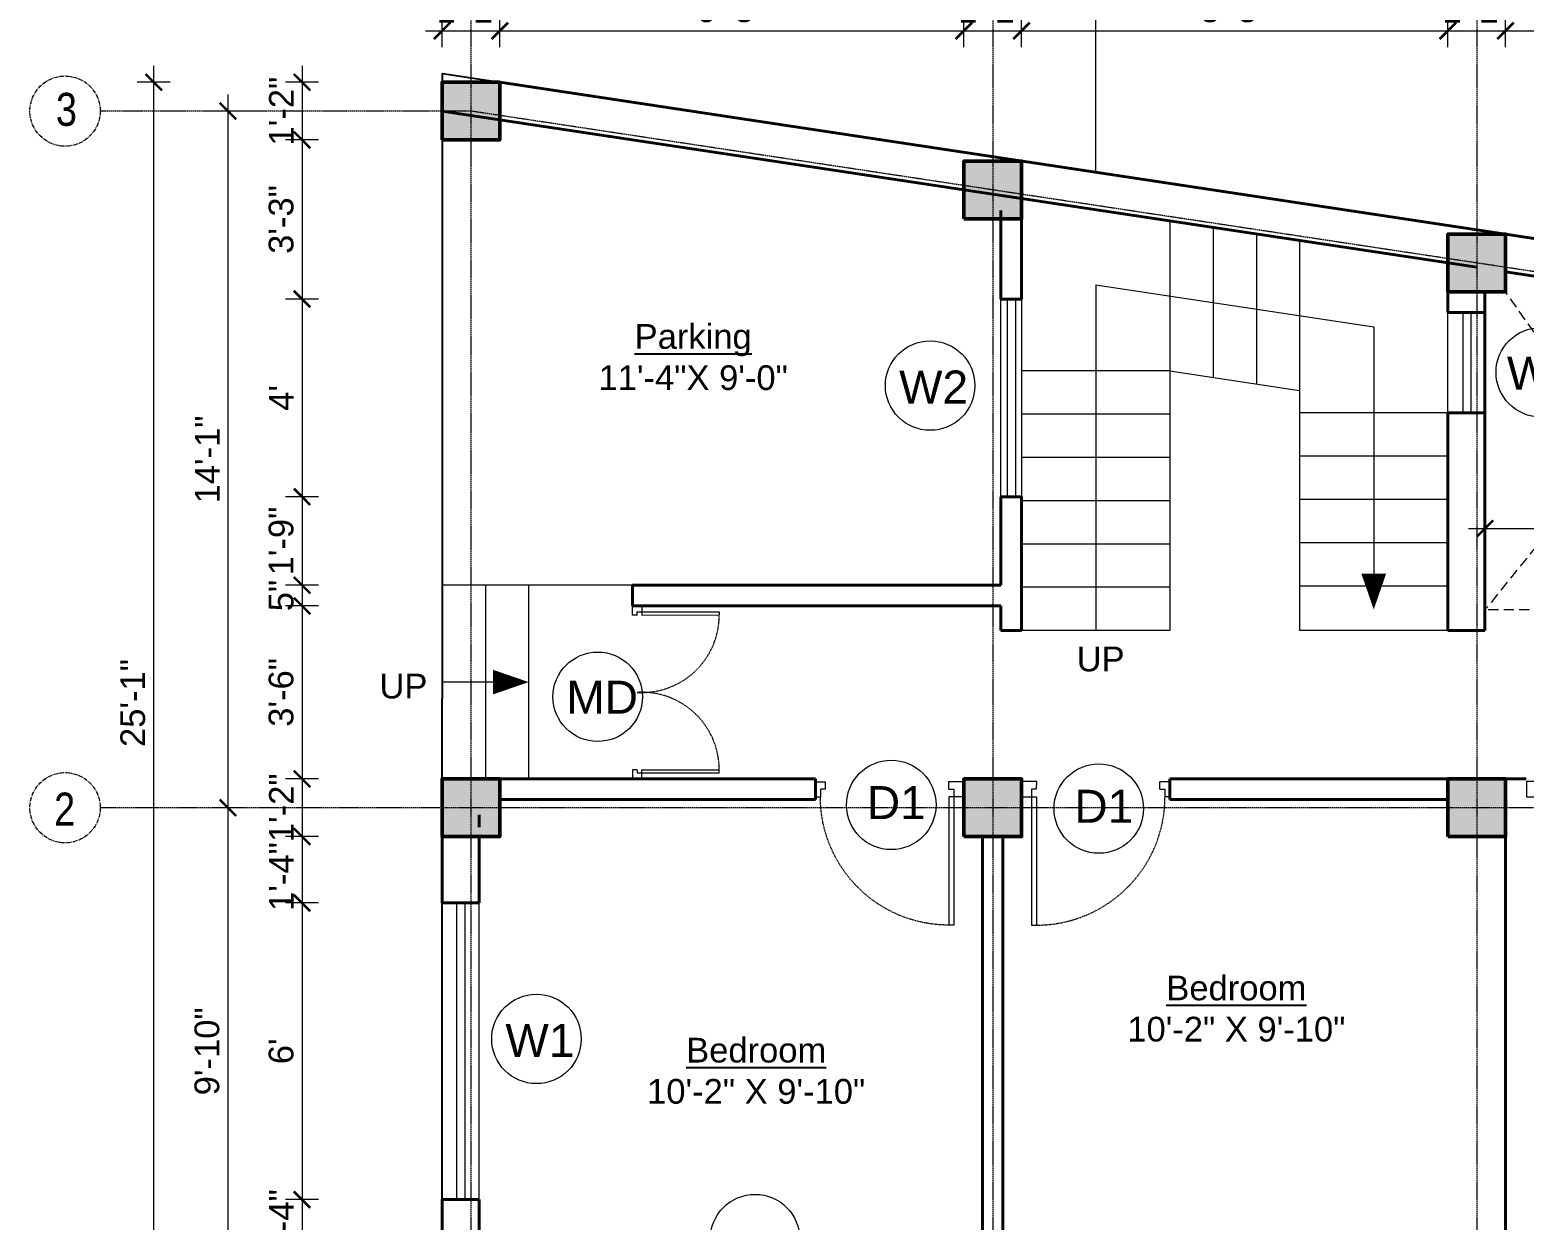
# Model space of a CAD drawing. Header units: inches. Extents: x 136316 to 155547, y -21384 to -17606.
# Drawn here: x 143687.5 to 144050.2, y -19731.6 to -19442.7 of the extents above; entities that cross this region are included whole.
import ezdxf

# ---------------------------------------------------------------- set-up
doc = ezdxf.new("R2010")
doc.units = ezdxf.units.IN
doc.header["$LTSCALE"] = 0.5
doc.header["$MEASUREMENT"] = 0
doc.header["$PDMODE"] = 66
doc.linetypes.add('CENTER', pattern=[2, 1.25, -0.25, 0.25, -0.25])
doc.linetypes.add('HIDDEN', pattern=[0.375, 0.25, -0.125])
for name, color, linetype, lineweight in [('Annotate-Lite.w', 177, 'Continuous', 9), ('Annotations-Bold.w', 177, 'Continuous', 13), ('C-COLUMN', 1, 'Continuous', 50), ('DIM', 4, 'Continuous', 5), ('DIM 1-100', 4, 'Continuous', 13), ('Door-Window.w', 4, 'Continuous', 15), ('HACTH', 253, 'Continuous', 9), ('stair', 132, 'Continuous', 13), ('TEXT', 220, 'Continuous', 9), ('wall', 1, 'Continuous', 40), ('window', 4, 'Continuous', 13)]:
    doc.layers.add(name, color=color, linetype=linetype, lineweight=lineweight)
doc.styles.add('ARAIL', font='ARIALN.TTF')
doc.styles.add('arial.', font='arial.ttf')
doc.styles.add('gaurav', font='arial.ttf')
doc.styles.get("Standard").update_dxf_attribs({"font": 'arial.ttf'})
doc.dimstyles.new('1 by 96', dxfattribs={"dimtxt": 6, "dimasz": 4, "dimexe": 4, "dimexo": 4, "dimgap": 2, "dimtad": 1, "dimdec": 0, "dimzin": 0, "dimdsep": 46, "dimlunit": 4, "dimtxsty": 'Standard', "dimblk": 'ARCHTICK', "dimcen": 0, "dimdle": 4, "dimadec": 0, "dimazin": 0, "dimtfac": 1, "dimtdec": 0, "dimtix": 1, "dimtofl": 0, "dimtmove": 1, "dimatfit": 3, "dimldrblk": 'ARCHTICK', "dimfxl": 4, "dimfxlon": 1, "dimtolj": 1, "dimtzin": 0, "dimlwd": -1, "dimlwe": -1, "dimarcsym": 0})

# ---------------------------------------------------------------- blocks, each defined once
blk = doc.blocks.new('FDFDRE')
at = {"ltscale": 3}
for p, q in [((165701.11, -58637.82), (165701.1, -58641.5)), ((165704.78, -58637.83), (165701.11, -58637.82)), ((165704.78, -58639.66), (165703.55, -58639.66)), ((165703.55, -58639.66), (165703.55, -58641.5)), ((165704.78, -58639.66), (165704.78, -58637.83)), ((165766.98, -58637.83), (165770.65, -58637.82)), ((165766.98, -58639.66), (165766.98, -58637.83)), ((165766.98, -58639.66), (165768.2, -58639.66)), ((165768.2, -58639.66), (165768.2, -58641.5)), ((165770.65, -58637.82), (165770.65, -58641.5)), ((165701.1, -58641.5), (165703.55, -58641.5)), ((165703.55, -58641.5), (165703.53, -58672.63)), ((165703.55, -58641.5), (165704.78, -58641.5)), ((165704.78, -58641.5), (165704.76, -58672.65)), ((165766.98, -58641.5), (165767, -58672.65)), ((165768.2, -58641.5), (165766.98, -58641.5)), ((165770.65, -58641.5), (165768.2, -58641.5)), ((165768.2, -58641.5), (165768.22, -58672.63)), ((165703.53, -58672.63), (165704.76, -58672.65)), ((165768.22, -58672.63), (165767, -58672.65))]:
    blk.add_line(p, q, dxfattribs=at)
at = {"layer": 'Door-Window.w', "color": 9, "linetype": 'HIDDEN', "lineweight": 18}
for centre, start, end in [((165704.78, -58641.5), 269.96183, 3.38353), ((165766.98, -58641.5), 176.61647, 270.03817)]:
    blk.add_arc(centre, 31.16, start, end, dxfattribs=at)
blk = doc.blocks.new('3-0')
at = {"ltscale": 3}
for p, q in [((11063.05, 10097.68), (11065.97, 10099.9)), ((11063.05, 10097.68), (11064.53, 10095.73)), ((11065.99, 10096.84), (11064.53, 10095.73)), ((11065.25, 10097.81), (11066.71, 10098.92)), ((11065.99, 10096.84), (11065.25, 10097.81)), ((11065.97, 10099.9), (11066.71, 10098.92)), ((11085.5, 10074.13), (11110.32, 10092.96)), ((11111.05, 10091.97), (11110.32, 10092.96)), ((11086.24, 10073.15), (11111.05, 10091.97)), ((11084.04, 10073.02), (11082.57, 10071.91)), ((11082.57, 10071.91), (11084.79, 10068.98)), ((11084.04, 10073.02), (11084.78, 10072.04)), ((11084.78, 10072.04), (11086.24, 10073.15)), ((11084.79, 10068.98), (11087.72, 10071.2)), ((11086.24, 10073.15), (11085.5, 10074.13)), ((11087.72, 10071.2), (11086.24, 10073.15))]:
    blk.add_line(p, q, dxfattribs=at)
at = {"layer": 'Door-Window.w', "color": 9, "linetype": 'HIDDEN', "lineweight": 18}
blk.add_arc((11085.5, 10074.13), 31.16, 37.1906, 127.1465, dxfattribs=at)
blk = doc.blocks.new('_ArchTick')
at = {"color": 0, "linetype": 'ByBlock', "const_width": 0.15}
blk.add_lwpolyline([(-0.5, -0.5), (0.5, 0.5)], dxfattribs=at)
blk = doc.blocks.new('*D146')
at = {"layer": 'Defpoints', "color": 0, "transparency": 16777216}
for p in [(143801.52, -19442.94), (143787.52, -19455.43), (143801.52, -19455.43)]:
    blk.add_point(p, dxfattribs=at)
at = {"layer": 'DIM 1-100', "color": 0, "transparency": 16777216}
for p, q in [((143787.52, -19446.94), (143787.52, -19438.94)), ((143801.52, -19446.94), (143801.52, -19438.94)), ((143783.52, -19442.94), (143805.52, -19442.94))]:
    blk.add_line(p, q, dxfattribs=at)
at = {"layer": 'DIM 1-100', "color": 0, "transparency": 16777216, "xscale": 4, "yscale": 4, "zscale": 4, "rotation": 180}
blk.add_blockref('_ArchTick', (143787.52, -19442.94), dxfattribs=at)
at = {"layer": 'DIM 1-100', "color": 0, "transparency": 16777216, "xscale": 4, "yscale": 4, "zscale": 4}
blk.add_blockref('_ArchTick', (143801.52, -19442.94), dxfattribs=at)
at = {"layer": 'DIM 1-100', "color": 0, "transparency": 16777216, "insert": (143794.52, -19437.93), "char_height": 6, "attachment_point": 5}
blk.add_mtext('\\A1;1\'-2"', dxfattribs=at)
blk = doc.blocks.new('*D147')
at = {"layer": 'Defpoints', "color": 0, "transparency": 16777216}
for p in [(143914.17, -19442.94), (143801.52, -19455.43), (143914.17, -19474.55)]:
    blk.add_point(p, dxfattribs=at)
at = {"layer": 'DIM 1-100', "color": 0, "transparency": 16777216}
for p, q in [((143801.52, -19446.94), (143801.52, -19438.94)), ((143914.17, -19446.94), (143914.17, -19438.94)), ((143797.52, -19442.94), (143918.17, -19442.94))]:
    blk.add_line(p, q, dxfattribs=at)
at = {"layer": 'DIM 1-100', "color": 0, "transparency": 16777216, "xscale": 4, "yscale": 4, "zscale": 4, "rotation": 180}
blk.add_blockref('_ArchTick', (143801.52, -19442.94), dxfattribs=at)
at = {"layer": 'DIM 1-100', "color": 0, "transparency": 16777216, "xscale": 4, "yscale": 4, "zscale": 4}
blk.add_blockref('_ArchTick', (143914.17, -19442.94), dxfattribs=at)
at = {"layer": 'DIM 1-100', "color": 0, "transparency": 16777216, "insert": (143857.85, -19437.88), "char_height": 6, "attachment_point": 5}
blk.add_mtext('\\A1;9\'-5"', dxfattribs=at)
blk = doc.blocks.new('*D148')
at = {"layer": 'Defpoints', "color": 0, "transparency": 16777216}
for p in [(143928.17, -19442.94), (143914.17, -19474.55), (143928.17, -19474.55)]:
    blk.add_point(p, dxfattribs=at)
at = {"layer": 'DIM 1-100', "color": 0, "transparency": 16777216}
for p, q in [((143914.17, -19446.94), (143914.17, -19438.94)), ((143928.17, -19446.94), (143928.17, -19438.94)), ((143910.17, -19442.94), (143932.17, -19442.94))]:
    blk.add_line(p, q, dxfattribs=at)
at = {"layer": 'DIM 1-100', "color": 0, "transparency": 16777216, "xscale": 4, "yscale": 4, "zscale": 4, "rotation": 180}
blk.add_blockref('_ArchTick', (143914.17, -19442.94), dxfattribs=at)
at = {"layer": 'DIM 1-100', "color": 0, "transparency": 16777216, "xscale": 4, "yscale": 4, "zscale": 4}
blk.add_blockref('_ArchTick', (143928.17, -19442.94), dxfattribs=at)
at = {"layer": 'DIM 1-100', "color": 0, "transparency": 16777216, "insert": (143921.17, -19437.93), "char_height": 6, "attachment_point": 5}
blk.add_mtext('\\A1;1\'-2"', dxfattribs=at)
blk = doc.blocks.new('*D149')
at = {"layer": 'Defpoints', "color": 0, "transparency": 16777216}
for p in [(144031.67, -19442.94), (143928.17, -19474.55), (144031.67, -19492.29)]:
    blk.add_point(p, dxfattribs=at)
at = {"layer": 'DIM 1-100', "color": 0, "transparency": 16777216}
for p, q in [((143928.17, -19446.94), (143928.17, -19438.94)), ((144031.67, -19446.94), (144031.67, -19438.94)), ((143924.17, -19442.94), (144035.67, -19442.94))]:
    blk.add_line(p, q, dxfattribs=at)
at = {"layer": 'DIM 1-100', "color": 0, "transparency": 16777216, "xscale": 4, "yscale": 4, "zscale": 4, "rotation": 180}
blk.add_blockref('_ArchTick', (143928.17, -19442.94), dxfattribs=at)
at = {"layer": 'DIM 1-100', "color": 0, "transparency": 16777216, "xscale": 4, "yscale": 4, "zscale": 4}
blk.add_blockref('_ArchTick', (144031.67, -19442.94), dxfattribs=at)
at = {"layer": 'DIM 1-100', "color": 0, "transparency": 16777216, "insert": (143979.92, -19437.88), "char_height": 6, "attachment_point": 5}
blk.add_mtext('\\A1;8\'-8"', dxfattribs=at)
blk = doc.blocks.new('*D150')
at = {"layer": 'Defpoints', "color": 0, "transparency": 16777216}
for p in [(144045.67, -19442.94), (144031.67, -19492.29), (144045.67, -19492.29)]:
    blk.add_point(p, dxfattribs=at)
at = {"layer": 'DIM 1-100', "color": 0, "transparency": 16777216}
for p, q in [((144031.67, -19446.94), (144031.67, -19438.94)), ((144045.67, -19446.94), (144045.67, -19438.94)), ((144027.67, -19442.94), (144049.67, -19442.94))]:
    blk.add_line(p, q, dxfattribs=at)
at = {"layer": 'DIM 1-100', "color": 0, "transparency": 16777216, "xscale": 4, "yscale": 4, "zscale": 4, "rotation": 180}
blk.add_blockref('_ArchTick', (144031.67, -19442.94), dxfattribs=at)
at = {"layer": 'DIM 1-100', "color": 0, "transparency": 16777216, "xscale": 4, "yscale": 4, "zscale": 4}
blk.add_blockref('_ArchTick', (144045.67, -19442.94), dxfattribs=at)
at = {"layer": 'DIM 1-100', "color": 0, "transparency": 16777216, "insert": (144038.67, -19437.93), "char_height": 6, "attachment_point": 5}
blk.add_mtext('\\A1;1\'-2"', dxfattribs=at)
blk = doc.blocks.new('*D151')
at = {"layer": 'Defpoints', "color": 0, "transparency": 16777216}
for p in [(144174.73, -19442.94), (144045.67, -19492.29), (144174.73, -19513.9)]:
    blk.add_point(p, dxfattribs=at)
at = {"layer": 'DIM 1-100', "color": 0, "transparency": 16777216}
for p, q in [((144045.67, -19446.94), (144045.67, -19438.94)), ((144174.73, -19446.94), (144174.73, -19438.94)), ((144041.67, -19442.94), (144178.73, -19442.94))]:
    blk.add_line(p, q, dxfattribs=at)
at = {"layer": 'DIM 1-100', "color": 0, "transparency": 16777216, "xscale": 4, "yscale": 4, "zscale": 4, "rotation": 180}
blk.add_blockref('_ArchTick', (144045.67, -19442.94), dxfattribs=at)
at = {"layer": 'DIM 1-100', "color": 0, "transparency": 16777216, "xscale": 4, "yscale": 4, "zscale": 4}
blk.add_blockref('_ArchTick', (144174.73, -19442.94), dxfattribs=at)
at = {"layer": 'DIM 1-100', "color": 0, "transparency": 16777216, "insert": (144110.2, -19437.88), "char_height": 6, "attachment_point": 5}
blk.add_mtext('\\A1;10\'-9"', dxfattribs=at)
blk = doc.blocks.new('*D153')
at = {"layer": 'Defpoints', "color": 0, "transparency": 16777216}
for p in [(144038.67, -19422.48), (144038.67, -19499.29), (144181.73, -19520.9)]:
    blk.add_point(p, dxfattribs=at)
at = {"layer": 'DIM 1-100', "color": 0, "transparency": 16777216}
for p, q in [((144038.67, -19426.48), (144038.67, -19418.48)), ((144181.73, -19426.48), (144181.73, -19418.48)), ((144185.73, -19422.48), (144034.67, -19422.48))]:
    blk.add_line(p, q, dxfattribs=at)
at = {"layer": 'DIM 1-100', "color": 0, "transparency": 16777216, "xscale": 4, "yscale": 4, "zscale": 4, "rotation": 180}
blk.add_blockref('_ArchTick', (144038.67, -19422.48), dxfattribs=at)
at = {"layer": 'DIM 1-100', "color": 0, "transparency": 16777216, "xscale": 4, "yscale": 4, "zscale": 4}
blk.add_blockref('_ArchTick', (144181.73, -19422.48), dxfattribs=at)
at = {"layer": 'DIM 1-100', "color": 0, "transparency": 16777216, "insert": (144110.2, -19417.46), "char_height": 6, "attachment_point": 5}
blk.add_mtext('\\A1;11\'-11"', dxfattribs=at)
blk = doc.blocks.new('*D154')
at = {"layer": 'Defpoints', "color": 0, "transparency": 16777216}
for p in [(143921.17, -19422.48), (143921.17, -19481.55), (144038.67, -19499.29)]:
    blk.add_point(p, dxfattribs=at)
at = {"layer": 'DIM 1-100', "color": 0, "transparency": 16777216}
for p, q in [((143921.17, -19426.48), (143921.17, -19418.48)), ((144038.67, -19426.48), (144038.67, -19418.48)), ((144042.67, -19422.48), (143917.17, -19422.48))]:
    blk.add_line(p, q, dxfattribs=at)
at = {"layer": 'DIM 1-100', "color": 0, "transparency": 16777216, "xscale": 4, "yscale": 4, "zscale": 4, "rotation": 180}
blk.add_blockref('_ArchTick', (143921.17, -19422.48), dxfattribs=at)
at = {"layer": 'DIM 1-100', "color": 0, "transparency": 16777216, "xscale": 4, "yscale": 4, "zscale": 4}
blk.add_blockref('_ArchTick', (144038.67, -19422.48), dxfattribs=at)
at = {"layer": 'DIM 1-100', "color": 0, "transparency": 16777216, "insert": (143979.92, -19417.41), "char_height": 6, "attachment_point": 5}
blk.add_mtext('\\A1;9\'-10"', dxfattribs=at)
blk = doc.blocks.new('*D155')
at = {"layer": 'Defpoints', "color": 0, "transparency": 16777216}
for p in [(143794.52, -19422.48), (143794.52, -19462.43), (143921.17, -19481.55)]:
    blk.add_point(p, dxfattribs=at)
at = {"layer": 'DIM 1-100', "color": 0, "transparency": 16777216}
for p, q in [((143794.52, -19426.48), (143794.52, -19418.48)), ((143921.17, -19426.48), (143921.17, -19418.48)), ((143925.17, -19422.48), (143790.52, -19422.48))]:
    blk.add_line(p, q, dxfattribs=at)
at = {"layer": 'DIM 1-100', "color": 0, "transparency": 16777216, "xscale": 4, "yscale": 4, "zscale": 4, "rotation": 180}
blk.add_blockref('_ArchTick', (143794.52, -19422.48), dxfattribs=at)
at = {"layer": 'DIM 1-100', "color": 0, "transparency": 16777216, "xscale": 4, "yscale": 4, "zscale": 4}
blk.add_blockref('_ArchTick', (143921.17, -19422.48), dxfattribs=at)
at = {"layer": 'DIM 1-100', "color": 0, "transparency": 16777216, "insert": (143857.85, -19417.41), "char_height": 6, "attachment_point": 5}
blk.add_mtext('\\A1;10\'-7"', dxfattribs=at)
blk = doc.blocks.new('*D156')
at = {"layer": 'Defpoints', "color": 0, "transparency": 16777216}
for p in [(144189.2, -19403.23), (143787.52, -19455.43), (144189.2, -19513.97)]:
    blk.add_point(p, dxfattribs=at)
at = {"layer": 'DIM 1-100', "color": 0, "transparency": 16777216}
for p, q in [((143787.52, -19407.23), (143787.52, -19399.23)), ((144189.2, -19407.23), (144189.2, -19399.23)), ((143783.52, -19403.23), (144193.2, -19403.23))]:
    blk.add_line(p, q, dxfattribs=at)
at = {"layer": 'DIM 1-100', "color": 0, "transparency": 16777216, "xscale": 4, "yscale": 4, "zscale": 4, "rotation": 180}
blk.add_blockref('_ArchTick', (143787.52, -19403.23), dxfattribs=at)
at = {"layer": 'DIM 1-100', "color": 0, "transparency": 16777216, "xscale": 4, "yscale": 4, "zscale": 4}
blk.add_blockref('_ArchTick', (144189.2, -19403.23), dxfattribs=at)
at = {"layer": 'DIM 1-100', "color": 0, "transparency": 16777216, "insert": (143988.36, -19398.16), "char_height": 6, "attachment_point": 5}
blk.add_mtext('\\A1;33\'-6"', dxfattribs=at)
blk = doc.blocks.new('*D177')
at = {"layer": 'Defpoints', "color": 0, "transparency": 16777216}
for p in [(143787.52, -19455.43), (143753.52, -19469.43), (143787.52, -19469.43)]:
    blk.add_point(p, dxfattribs=at)
at = {"layer": 'DIM 1-100', "color": 0, "transparency": 16777216}
for p, q in [((143753.52, -19451.43), (143753.52, -19473.43)), ((143757.52, -19455.43), (143749.52, -19455.43)), ((143757.52, -19469.43), (143749.52, -19469.43))]:
    blk.add_line(p, q, dxfattribs=at)
at = {"layer": 'DIM 1-100', "color": 0, "transparency": 16777216, "xscale": 4, "yscale": 4, "zscale": 4}
for p, rotation in [((143753.52, -19455.43), 90), ((143753.52, -19469.43), 270)]:
    blk.add_blockref('_ArchTick', p, dxfattribs=dict(at, rotation=rotation))
at = {"layer": 'DIM 1-100', "color": 0, "transparency": 16777216, "insert": (143748.51, -19462.43), "char_height": 6, "attachment_point": 5, "rotation": 90}
blk.add_mtext('\\A1;1\'-2"', dxfattribs=at)
blk = doc.blocks.new('*D178')
at = {"layer": 'Defpoints', "color": 0, "transparency": 16777216}
for p in [(143787.52, -19469.43), (143753.52, -19508.03), (143923.17, -19508.03)]:
    blk.add_point(p, dxfattribs=at)
at = {"layer": 'DIM 1-100', "color": 0, "transparency": 16777216}
for p, q in [((143753.52, -19465.43), (143753.52, -19512.03)), ((143757.52, -19469.43), (143749.52, -19469.43)), ((143757.52, -19508.03), (143749.52, -19508.03))]:
    blk.add_line(p, q, dxfattribs=at)
at = {"layer": 'DIM 1-100', "color": 0, "transparency": 16777216, "xscale": 4, "yscale": 4, "zscale": 4}
for p, rotation in [((143753.52, -19469.43), 90), ((143753.52, -19508.03), 270)]:
    blk.add_blockref('_ArchTick', p, dxfattribs=dict(at, rotation=rotation))
at = {"layer": 'DIM 1-100', "color": 0, "transparency": 16777216, "insert": (143748.46, -19488.73), "char_height": 6, "attachment_point": 5, "rotation": 90}
blk.add_mtext('\\A1;3\'-3"', dxfattribs=at)
blk = doc.blocks.new('*D179')
at = {"layer": 'Defpoints', "color": 0, "transparency": 16777216}
for p in [(143923.17, -19508.03), (143753.52, -19556.03), (143923.17, -19556.03)]:
    blk.add_point(p, dxfattribs=at)
at = {"layer": 'DIM 1-100', "color": 0, "transparency": 16777216}
for p, q in [((143753.52, -19504.03), (143753.52, -19560.03)), ((143757.52, -19508.03), (143749.52, -19508.03)), ((143757.52, -19556.03), (143749.52, -19556.03))]:
    blk.add_line(p, q, dxfattribs=at)
at = {"layer": 'DIM 1-100', "color": 0, "transparency": 16777216, "xscale": 4, "yscale": 4, "zscale": 4}
for p, rotation in [((143753.52, -19508.03), 90), ((143753.52, -19556.03), 270)]:
    blk.add_blockref('_ArchTick', p, dxfattribs=dict(at, rotation=rotation))
at = {"layer": 'DIM 1-100', "color": 0, "transparency": 16777216, "insert": (143748.52, -19532.03), "char_height": 6, "attachment_point": 5, "rotation": 90}
blk.add_mtext("\\A1;4'", dxfattribs=at)
blk = doc.blocks.new('*D180')
at = {"layer": 'Defpoints', "color": 0, "transparency": 16777216}
for p in [(143923.17, -19556.03), (143753.52, -19577.5), (143923.17, -19577.5)]:
    blk.add_point(p, dxfattribs=at)
at = {"layer": 'DIM 1-100', "color": 0, "transparency": 16777216}
for p, q in [((143753.52, -19552.03), (143753.52, -19581.5)), ((143757.52, -19556.03), (143749.52, -19556.03)), ((143757.52, -19577.5), (143749.52, -19577.5))]:
    blk.add_line(p, q, dxfattribs=at)
at = {"layer": 'DIM 1-100', "color": 0, "transparency": 16777216, "xscale": 4, "yscale": 4, "zscale": 4}
for p, rotation in [((143753.52, -19556.03), 90), ((143753.52, -19577.5), 270)]:
    blk.add_blockref('_ArchTick', p, dxfattribs=dict(at, rotation=rotation))
at = {"layer": 'DIM 1-100', "color": 0, "transparency": 16777216, "insert": (143748.46, -19566.76), "char_height": 6, "attachment_point": 5, "rotation": 90}
blk.add_mtext('\\A1;1\'-9"', dxfattribs=at)
blk = doc.blocks.new('*D181')
at = {"layer": 'Defpoints', "color": 0, "transparency": 16777216}
for p in [(143923.17, -19577.5), (143753.52, -19582.5), (143833.76, -19582.5)]:
    blk.add_point(p, dxfattribs=at)
at = {"layer": 'DIM 1-100', "color": 0, "transparency": 16777216}
for p, q in [((143757.52, -19577.5), (143749.52, -19577.5)), ((143757.52, -19582.5), (143749.52, -19582.5))]:
    blk.add_line(p, q, dxfattribs=at)
at = {"layer": 'DIM 1-100', "color": 0, "transparency": 16777216, "insert": (143748.47, -19580), "char_height": 6, "attachment_point": 5, "rotation": 90}
blk.add_mtext('\\A1;5"', dxfattribs=at)
blk = doc.blocks.new('*D182')
at = {"layer": 'Defpoints', "color": 0, "transparency": 16777216}
for p in [(143833.76, -19582.5), (143753.52, -19624.5), (143787.52, -19624.5)]:
    blk.add_point(p, dxfattribs=at)
at = {"layer": 'DIM 1-100', "color": 0, "transparency": 16777216}
for p, q in [((143753.52, -19578.5), (143753.52, -19628.5)), ((143757.52, -19582.5), (143749.52, -19582.5)), ((143757.52, -19624.5), (143749.52, -19624.5))]:
    blk.add_line(p, q, dxfattribs=at)
at = {"layer": 'DIM 1-100', "color": 0, "transparency": 16777216, "xscale": 4, "yscale": 4, "zscale": 4}
for p, rotation in [((143753.52, -19582.5), 90), ((143753.52, -19624.5), 270)]:
    blk.add_blockref('_ArchTick', p, dxfattribs=dict(at, rotation=rotation))
at = {"layer": 'DIM 1-100', "color": 0, "transparency": 16777216, "insert": (143748.46, -19603.5), "char_height": 6, "attachment_point": 5, "rotation": 90}
blk.add_mtext('\\A1;3\'-6"', dxfattribs=at)
blk = doc.blocks.new('*D183')
at = {"layer": 'Defpoints', "color": 0, "transparency": 16777216}
for p in [(143787.52, -19624.5), (143753.52, -19638.5), (143787.52, -19638.5)]:
    blk.add_point(p, dxfattribs=at)
at = {"layer": 'DIM 1-100', "color": 0, "transparency": 16777216}
for p, q in [((143753.52, -19620.5), (143753.52, -19642.5)), ((143757.52, -19624.5), (143749.52, -19624.5)), ((143757.52, -19638.5), (143749.52, -19638.5))]:
    blk.add_line(p, q, dxfattribs=at)
at = {"layer": 'DIM 1-100', "color": 0, "transparency": 16777216, "xscale": 4, "yscale": 4, "zscale": 4}
for p, rotation in [((143753.52, -19624.5), 90), ((143753.52, -19638.5), 270)]:
    blk.add_blockref('_ArchTick', p, dxfattribs=dict(at, rotation=rotation))
at = {"layer": 'DIM 1-100', "color": 0, "transparency": 16777216, "insert": (143748.51, -19631.5), "char_height": 6, "attachment_point": 5, "rotation": 90}
blk.add_mtext('\\A1;1\'-2"', dxfattribs=at)
blk = doc.blocks.new('*D184')
at = {"layer": 'Defpoints', "color": 0, "transparency": 16777216}
for p in [(143787.52, -19638.5), (143753.52, -19654.61), (143787.52, -19654.61)]:
    blk.add_point(p, dxfattribs=at)
at = {"layer": 'DIM 1-100', "color": 0, "transparency": 16777216}
for p, q in [((143753.52, -19634.5), (143753.52, -19658.61)), ((143757.52, -19638.5), (143749.52, -19638.5)), ((143757.52, -19654.61), (143749.52, -19654.61))]:
    blk.add_line(p, q, dxfattribs=at)
at = {"layer": 'DIM 1-100', "color": 0, "transparency": 16777216, "xscale": 4, "yscale": 4, "zscale": 4}
for p, rotation in [((143753.52, -19638.5), 90), ((143753.52, -19654.61), 270)]:
    blk.add_blockref('_ArchTick', p, dxfattribs=dict(at, rotation=rotation))
at = {"layer": 'DIM 1-100', "color": 0, "transparency": 16777216, "insert": (143748.51, -19648.19), "char_height": 6, "attachment_point": 5, "rotation": 90}
blk.add_mtext('\\A1;1\'-4"', dxfattribs=at)
blk = doc.blocks.new('*D69')
at = {"layer": 'Defpoints', "color": 0, "transparency": 16777216}
for p in [(143787.52, -19654.61), (143753.52, -19726.61), (143787.52, -19726.61)]:
    blk.add_point(p, dxfattribs=at)
at = {"layer": 'DIM 1-100', "color": 0, "transparency": 16777216}
for p, q in [((143753.52, -19650.61), (143753.52, -19730.61)), ((143757.52, -19654.61), (143749.52, -19654.61)), ((143757.52, -19726.61), (143749.52, -19726.61))]:
    blk.add_line(p, q, dxfattribs=at)
at = {"layer": 'DIM 1-100', "color": 0, "transparency": 16777216, "xscale": 4, "yscale": 4, "zscale": 4}
for p, rotation in [((143753.52, -19654.61), 90), ((143753.52, -19726.61), 270)]:
    blk.add_blockref('_ArchTick', p, dxfattribs=dict(at, rotation=rotation))
at = {"layer": 'DIM 1-100', "color": 0, "transparency": 16777216, "insert": (143748.46, -19690.61), "char_height": 6, "attachment_point": 5, "rotation": 90}
blk.add_mtext("\\A1;6'", dxfattribs=at)
blk = doc.blocks.new('*D185')
at = {"layer": 'Defpoints', "color": 0, "transparency": 16777216}
for p in [(143787.52, -19726.61), (143753.52, -19742.73), (143787.52, -19742.73)]:
    blk.add_point(p, dxfattribs=at)
at = {"layer": 'DIM 1-100', "color": 0, "transparency": 16777216}
for p, q in [((143753.52, -19722.61), (143753.52, -19746.73)), ((143757.52, -19726.61), (143749.52, -19726.61)), ((143757.52, -19742.73), (143749.52, -19742.73))]:
    blk.add_line(p, q, dxfattribs=at)
at = {"layer": 'DIM 1-100', "color": 0, "transparency": 16777216, "xscale": 4, "yscale": 4, "zscale": 4}
for p, rotation in [((143753.52, -19726.61), 90), ((143753.52, -19742.73), 270)]:
    blk.add_blockref('_ArchTick', p, dxfattribs=dict(at, rotation=rotation))
at = {"layer": 'DIM 1-100', "color": 0, "transparency": 16777216, "insert": (143748.51, -19732.41), "char_height": 6, "attachment_point": 5, "rotation": 90}
blk.add_mtext('\\A1;1\'-4"', dxfattribs=at)
blk = doc.blocks.new('*D187')
at = {"layer": 'Defpoints', "color": 0, "transparency": 16777216}
for p in [(143787.6, -19462.43), (143735.52, -19631.5), (143787.52, -19631.5)]:
    blk.add_point(p, dxfattribs=at)
at = {"layer": 'DIM 1-100', "color": 0, "transparency": 16777216}
for p, q in [((143735.52, -19458.43), (143735.52, -19635.5)), ((143739.52, -19462.43), (143731.52, -19462.43)), ((143739.52, -19631.5), (143731.52, -19631.5))]:
    blk.add_line(p, q, dxfattribs=at)
at = {"layer": 'DIM 1-100', "color": 0, "transparency": 16777216, "xscale": 4, "yscale": 4, "zscale": 4}
for p, rotation in [((143735.52, -19462.43), 90), ((143735.52, -19631.5), 270)]:
    blk.add_blockref('_ArchTick', p, dxfattribs=dict(at, rotation=rotation))
at = {"layer": 'DIM 1-100', "color": 0, "transparency": 16777216, "insert": (143730.51, -19546.97), "char_height": 6, "attachment_point": 5, "rotation": 90}
blk.add_mtext('\\A1;14\'-1"', dxfattribs=at)
blk = doc.blocks.new('*D188')
at = {"layer": 'Defpoints', "color": 0, "transparency": 16777216}
for p in [(143787.52, -19631.5), (143735.52, -19749.73), (143787.52, -19749.73)]:
    blk.add_point(p, dxfattribs=at)
at = {"layer": 'DIM 1-100', "color": 0, "transparency": 16777216}
for p, q in [((143735.52, -19627.5), (143735.52, -19753.73)), ((143739.52, -19631.5), (143731.52, -19631.5)), ((143739.52, -19749.73), (143731.52, -19749.73))]:
    blk.add_line(p, q, dxfattribs=at)
at = {"layer": 'DIM 1-100', "color": 0, "transparency": 16777216, "xscale": 4, "yscale": 4, "zscale": 4}
for p, rotation in [((143735.52, -19631.5), 90), ((143735.52, -19749.73), 270)]:
    blk.add_blockref('_ArchTick', p, dxfattribs=dict(at, rotation=rotation))
at = {"layer": 'DIM 1-100', "color": 0, "transparency": 16777216, "insert": (143730.46, -19690.61), "char_height": 6, "attachment_point": 5, "rotation": 90}
blk.add_mtext('\\A1;9\'-10"', dxfattribs=at)
blk = doc.blocks.new('*D70')
at = {"layer": 'Defpoints', "color": 0, "transparency": 16777216}
for p in [(143717.52, -19455.43), (143787.52, -19455.43), (143787.52, -19756.73)]:
    blk.add_point(p, dxfattribs=at)
at = {"layer": 'DIM 1-100', "color": 0, "transparency": 16777216}
for p, q in [((143717.52, -19760.73), (143717.52, -19451.43)), ((143721.52, -19455.43), (143713.52, -19455.43)), ((143721.52, -19756.73), (143713.52, -19756.73))]:
    blk.add_line(p, q, dxfattribs=at)
at = {"layer": 'DIM 1-100', "color": 0, "transparency": 16777216, "xscale": 4, "yscale": 4, "zscale": 4}
for p, rotation in [((143717.52, -19455.43), 90), ((143717.52, -19756.73), 270)]:
    blk.add_blockref('_ArchTick', p, dxfattribs=dict(at, rotation=rotation))
at = {"layer": 'DIM 1-100', "color": 0, "transparency": 16777216, "insert": (143712.46, -19606.08), "char_height": 6, "attachment_point": 5, "rotation": 90}
blk.add_mtext('\\A1;25\'-1"', dxfattribs=at)
blk = doc.blocks.new('*D71')
at = {"layer": 'Defpoints', "color": 0, "transparency": 16777216}
for p in [(144100.21, -19563.72), (144040.67, -19583.5), (144100.21, -19583.5)]:
    blk.add_point(p, dxfattribs=at)
at = {"layer": 'DIM 1-100', "color": 0, "transparency": 16777216}
for p, q in [((144040.67, -19567.72), (144040.67, -19559.72)), ((144100.21, -19567.72), (144100.21, -19559.72)), ((144036.67, -19563.72), (144104.21, -19563.72))]:
    blk.add_line(p, q, dxfattribs=at)
at = {"layer": 'DIM 1-100', "color": 0, "transparency": 16777216, "xscale": 4, "yscale": 4, "zscale": 4, "rotation": 180}
blk.add_blockref('_ArchTick', (144040.67, -19563.72), dxfattribs=at)
at = {"layer": 'DIM 1-100', "color": 0, "transparency": 16777216, "xscale": 4, "yscale": 4, "zscale": 4}
blk.add_blockref('_ArchTick', (144100.21, -19563.72), dxfattribs=at)
at = {"layer": 'DIM 1-100', "color": 0, "transparency": 16777216, "insert": (144070.44, -19558.67), "char_height": 6, "attachment_point": 5}
blk.add_mtext("\\A1;5'", dxfattribs=at)

msp = doc.modelspace()

# ---------------------------------------------------------------- hatches: boundary and pattern name
at = {"layer": 'C-COLUMN'}
h = msp.add_hatch(color=256, dxfattribs=at)
h.dxf.hatch_style = 1
h.paths.add_polyline_path([(143801.52, -19455.43), (143787.52, -19455.43), (143787.52, -19469.43), (143801.52, -19469.43)])
h = msp.add_hatch(color=256, dxfattribs=at)
h.dxf.hatch_style = 1
h.paths.add_polyline_path([(143928.17, -19474.55), (143914.17, -19474.55), (143914.17, -19488.55), (143928.17, -19488.55)])
h = msp.add_hatch(color=256, dxfattribs=at)
h.dxf.hatch_style = 1
h.paths.add_polyline_path([(144045.67, -19492.29), (144031.67, -19492.29), (144031.67, -19506.29), (144045.67, -19506.29)])
h = msp.add_hatch(color=256, dxfattribs=at)
h.dxf.hatch_style = 1
h.paths.add_polyline_path([(143801.52, -19624.5), (143787.52, -19624.5), (143787.52, -19638.5), (143801.52, -19638.5)])
h = msp.add_hatch(color=256, dxfattribs=at)
h.dxf.hatch_style = 1
h.paths.add_polyline_path([(143928.17, -19624.5), (143914.17, -19624.5), (143914.17, -19638.5), (143928.17, -19638.5)])
h = msp.add_hatch(color=256, dxfattribs=at)
h.dxf.hatch_style = 1
h.paths.add_polyline_path([(144045.67, -19624.5), (144031.67, -19624.5), (144031.67, -19638.5), (144045.67, -19638.5)])

# ---------------------------------------------------------------- linework, layer by layer
at = {"layer": 'Annotate-Lite.w', "ltscale": 0.005}
for centre in [(144054.22, -19525.81), (143905.99, -19529.04), (143825.29, -19604.57), (143896.55, -19630.81), (143946.93, -19631.7), (143810.43, -19687.6), (143863.48, -19736.18)]:
    msp.add_circle(centre, 10.86, dxfattribs=at)
at = {"layer": 'Annotations-Bold.w', "linetype": 'CENTER', "ltscale": 0.3}
for p, q in [((143794.52, -19391.25), (143794.52, -19838)), ((143921.17, -19391.25), (143921.17, -19838)), ((144038.67, -19391.25), (144038.67, -19838)), ((144264.74, -19631.5), (143704.52, -19631.5))]:
    msp.add_line(p, q, dxfattribs=at)
msp.add_lwpolyline([(144264.74, -19520.9), (144181.73, -19520.9), (144038.67, -19499.29), (143921.17, -19481.55), (143794.52, -19462.43), (143704.52, -19462.43)], dxfattribs=at)
at = {"layer": 'Annotations-Bold.w', "linetype": 'CENTER', "ltscale": 1.5}
for centre in [(143695.99, -19462.43), (143695.99, -19631.5)]:
    msp.add_circle(centre, 8.53, dxfattribs=at)
at = {"layer": 'C-COLUMN'}
for points in [[(143787.52, -19469.43), (143801.52, -19469.43), (143801.52, -19455.43), (143787.52, -19455.43)], [(143914.17, -19488.55), (143928.17, -19488.55), (143928.17, -19474.55), (143914.17, -19474.55)], [(144031.67, -19506.29), (144045.67, -19506.29), (144045.67, -19492.29), (144031.67, -19492.29)], [(143787.52, -19638.5), (143801.52, -19638.5), (143801.52, -19624.5), (143787.52, -19624.5)], [(143914.17, -19638.5), (143928.17, -19638.5), (143928.17, -19624.5), (143914.17, -19624.5)], [(144031.67, -19638.5), (144045.67, -19638.5), (144045.67, -19624.5), (144031.67, -19624.5)]]:
    msp.add_lwpolyline(points, close=True, dxfattribs=at)
at = {"layer": 'Defpoints'}
msp.add_lwpolyline([(144189.2, -19513.97), (144179.63, -19756.73), (143787.52, -19756.73), (143787.63, -19453.33), (144189.2, -19513.97)], dxfattribs=at)
at = {"layer": 'DIM'}
for p, q in [((143946.17, -19504.58), (143946.17, -19588.5)), ((143946.17, -19504.58), (144013.67, -19514.77)), ((144013.67, -19514.77), (144013.67, -19574.7, 0))]:
    msp.add_line(p, q, dxfattribs=at)
at = {"layer": 'DIM 1-100'}
msp.add_lwpolyline([(143799.84, -19601), (143787.52, -19601)], dxfattribs=at)
at = {"layer": 'HACTH', "linetype": 'HIDDEN', "ltscale": 20}
for p, q in [((144100.21, -19583.5), (144045.67, -19506.29)), ((144100.21, -19509.63), (144040.67, -19583.5))]:
    msp.add_line(p, q, dxfattribs=at)
msp.add_lwpolyline([(144100.21, -19583.5), (144040.67, -19583.5), (144040.67, -19506.29), (144045.67, -19506.29), (144045.67, -19501.4), (144100.21, -19509.63), (144100.21, -19583.5)], dxfattribs=at)
at = {"layer": 'stair', "linetype": 'ByBlock'}
for p, q in [((143964.17, -19489.09), (143964.17, -19525.5)), ((143974.67, -19490.68), (143974.67, -19527.08)), ((143985.17, -19492.26), (143985.17, -19528.67)), ((143995.67, -19493.85), (143995.67, -19530.26)), ((143964.17, -19525.5), (143928.17, -19525.5)), ((143964.17, -19525.5), (143995.67, -19530.26)), ((143964.17, -19525.5), (143964.17, -19588.5)), ((143995.67, -19530.26), (143995.67, -19588.5)), ((143964.17, -19536), (143928.17, -19536)), ((143964.17, -19546.5), (143928.17, -19546.5)), ((143964.17, -19557), (143928.17, -19557)), ((143964.17, -19567.5), (143928.17, -19567.5)), ((143833.76, -19577.5), (143787.52, -19577.5)), ((143787.52, -19577.5), (143787.52, -19624.5)), ((143798.02, -19577.5), (143798.02, -19624.5)), ((143808.52, -19577.5), (143808.52, -19624.5)), ((143964.17, -19578), (143928.17, -19578)), ((143964.17, -19588.5), (143928.17, -19588.5)), ((144031.67, -19588.5), (143995.67, -19588.5))]:
    msp.add_line(p, q, dxfattribs=at)
for points in [[(144031.67, -19535.69), (143995.67, -19535.69)], [(144031.67, -19546.19), (143995.67, -19546.19)], [(144031.67, -19556.69), (143995.67, -19556.69)], [(144031.67, -19567.19), (143995.67, -19567.19)], [(144031.67, -19577.69), (143995.67, -19577.69)]]:
    msp.add_lwpolyline(points, dxfattribs=at)
at = {"layer": 'stair', "linetype": 'ByBlock', "elevation": 0}
msp.add_lwpolyline([(144013.67, -19574.7, 6, 0, 0), (144013.67, -19583.38, 0, 0, 0)], format="xyseb", dxfattribs=at)
at = {"layer": 'stair', "linetype": 'ByBlock'}
msp.add_lwpolyline([(143799.84, -19601, 6, 0, 0), (143808.52, -19601, 0, 0, 0)], format="xyseb", dxfattribs=at)
at = {"layer": 'TEXT'}
msp.add_lwpolyline([(143946.17, -19477.27), (143946.17, -19394)], dxfattribs=at)
at = {"layer": 'wall'}
for p, q in [((144045.67, -19492.29), (143801.52, -19455.43)), ((144045.67, -19492.29), (143801.52, -19455.43)), ((143928.17, -19508.03), (143928.17, -19483.66)), ((143928.17, -19508.03), (143928.17, -19483.66)), ((143923.17, -19508.03), (143923.17, -19486.55)), ((144100.21, -19500.53), (144045.67, -19492.29)), ((144031.67, -19511.29), (144031.67, -19499.28)), ((144040.67, -19588.5), (144040.67, -19506.29)), ((143923.17, -19508.03), (143928.17, -19508.03)), ((144031.67, -19511.29), (144040.67, -19511.29)), ((144031.67, -19588.5), (144031.67, -19535.69)), ((144031.67, -19535.69), (144040.67, -19535.69)), ((143923.17, -19577.5), (143923.17, -19556.03)), ((143923.17, -19556.03), (143928.17, -19556.03)), ((143928.17, -19588.5), (143928.17, -19556.03)), ((143928.17, -19588.5), (143928.17, -19556.03)), ((143833.76, -19577.5), (143923.17, -19577.5)), ((143833.76, -19577.5), (143833.76, -19582.5)), ((143833.76, -19582.5), (143923.17, -19582.5)), ((143923.17, -19588.5), (143923.17, -19582.5)), ((143923.17, -19588.5), (143928.17, -19588.5)), ((144031.67, -19588.5), (144040.67, -19588.5)), ((143878.17, -19629.5), (143878.17, -19624.5)), ((143964.17, -19624.5), (144031.67, -19624.5)), ((143964.17, -19624.5), (143964.17, -19629.5)), ((144045.67, -19624.5), (144050.67, -19624.5)), ((143801.52, -19629.5), (143878.17, -19629.5)), ((143964.17, -19629.5), (144031.67, -19629.5)), ((143796.52, -19636.25), (143796.52, -19633.25)), ((143787.52, -19638.5), (143787.52, -19654.61)), ((143796.52, -19638.5), (143796.52, -19654.61)), ((143918.67, -19638.5), (143918.67, -19742.73)), ((143918.67, -19638.5), (143923.67, -19638.5)), ((143923.67, -19638.5), (143923.67, -19742.73)), ((144045.67, -19638.5), (144045.67, -19742.73)), ((143796.52, -19654.61), (143787.52, -19654.61)), ((143787.52, -19726.61), (143787.52, -19742.73)), ((143796.52, -19726.61), (143787.52, -19726.61)), ((143796.52, -19726.61), (143796.52, -19742.73))]:
    msp.add_line(p, q, dxfattribs=at)
for points in [[(144045.67, -19492.29), (143801.52, -19455.43)], [(144038.67, -19500.34), (143787.52, -19462.42)], [(144038.67, -19500.34), (143787.52, -19462.42)], [(144100.21, -19509.63), (144045.67, -19501.4)], [(144100.21, -19509.63), (144045.67, -19501.4)], [(143787.52, -19624.5), (143878.17, -19624.5)]]:
    msp.add_lwpolyline(points, dxfattribs=at)
at = {"layer": 'window'}
for p, q in [((143923.17, -19556.03), (143923.17, -19508.03)), ((143924.67, -19508.03), (143924.67, -19556.03)), ((143926.67, -19508.03), (143926.67, -19556.03)), ((143928.17, -19508.03), (143928.17, -19556.03)), ((144031.67, -19535.69), (144031.67, -19511.29)), ((144035.27, -19511.29), (144035.27, -19535.69)), ((144037.27, -19511.29), (144037.27, -19535.69)), ((144040.67, -19535.69), (144040.67, -19511.29)), ((143787.52, -19726.61), (143787.52, -19654.61)), ((143791.02, -19654.61), (143791.02, -19726.61)), ((143793.02, -19654.61), (143793.02, -19726.61)), ((143796.52, -19726.61), (143796.52, -19654.61))]:
    msp.add_line(p, q, dxfattribs=at)

# ---------------------------------------------------------------- block references
at = {"layer": 'Door-Window.w', "ltscale": 0.005, "xscale": 0.6039383709985556, "yscale": 0.6039383709985556, "zscale": 0.6039383709985556, "rotation": 89.99999999999999}
msp.add_blockref('FDFDRE', (108420.13, -119697.76), dxfattribs=at)
at = {"layer": 'Door-Window.w', "linetype": 'ByBlock'}
for p, xscale, yscale, zscale, rotation in [((145234.73, -4711.42), -0.9997910039624013, 0.9997910039624017, 0.9997910039624017, 127.1905952198047), ((142607.61, -4711.42), 0.9997910039624013, 0.9997910039624013, 0.9997910039624013, 232.8094047801953), ((142730.2, -4711.42), 0.9997910039624013, 0.9997910039624013, 0.9997910039624013, 232.8094047801953)]:
    msp.add_blockref('3-0', p, dxfattribs=dict(at, xscale=xscale, yscale=yscale, zscale=zscale, rotation=rotation))

# ---------------------------------------------------------------- texts
at = {"layer": 'Annotate-Lite.w', "ltscale": 0.005, "char_height": 8, "attachment_point": 1, "style": 'gaurav'}
for s, insert in [('W5', (144045.99, -19522.02)), ('W2', (143898.44, -19525.39)), ('MD', (143817.68, -19600.67)), ('D1', (143890.63, -19626.25)), ('D1', (143941.01, -19627.14)), ('W1', (143802.88, -19683.95))]:
    msp.add_mtext_dynamic_manual_height_columns(s, width=8, gutter_width=100, heights=[0], dxfattribs=dict(at, insert=insert))
at = {"layer": 'Annotations-Bold.w', "linetype": 'CENTER', "ltscale": 1.5, "char_height": 8, "attachment_point": 1, "style": 'ARAIL'}
for s, insert in [('3', (143693.78, -19458)), ('2', (143693.34, -19627.83))]:
    msp.add_mtext_dynamic_manual_height_columns(s, width=6.5393, gutter_width=100, heights=[0], dxfattribs=dict(at, insert=insert))
at = {"layer": 'TEXT', "lineweight": -2, "char_height": 6, "width": 127.5059, "attachment_point": 5, "style": 'arial.'}
for s, insert in [('{\\LParking\\P}11\'-4"X 9\'-0"', (143848.47, -19522.16)), ('UP', (143947.37, -19595.44)), ('UP', (143778.14, -19602.01)), ('{\\LBedroom\\P}10\'-2" X 9\'-10"', (143980.32, -19680.27)), ('{\\LBedroom\\P}10\'-2" X 9\'-10"', (143863.76, -19695.37))]:
    msp.add_mtext(s, dxfattribs=dict(at, insert=insert))

# ---------------------------------------------------------------- dimensions: what is measured, and where the dimension line sits
at = {"layer": 'DIM 1-100'}
for base, p1, p2, picture, middle in [((144189.2, -19403.23), (143787.52, -19455.43), (144189.2, -19513.97), '*D156', (143988.36, -19398.16)), ((143794.52, -19422.48), (143921.17, -19481.55), (143794.52, -19462.43), '*D155', (143857.85, -19417.41)), ((143921.17128491, -19422.4753938), (144038.67128491, -19499.29480565), (143921.17128491, -19481.55424114), '*D154', (143979.92128491, -19417.41195587)), ((144038.67, -19422.48), (144181.73, -19520.9), (144038.67, -19499.29), '*D153', (144110.2, -19417.46)), ((143914.17, -19442.94), (143801.52, -19455.43), (143914.17, -19474.55), '*D147', (143857.85, -19437.88)), ((144031.67128491, -19442.9441438), (143928.17128491, -19474.55424114), (144031.67128491, -19492.29480565), '*D149', (143979.92128491, -19437.88070587)), ((144174.73, -19442.94), (144045.67, -19492.29), (144174.73, -19513.9), '*D151', (144110.2, -19437.88)), ((144100.21, -19563.72), (144040.67, -19583.5), (144100.21, -19583.5), '*D71', (144070.44, -19558.67))]:
    dim = msp.add_linear_dim(base=base, p1=p1, p2=p2, dimstyle='1 by 96', dxfattribs=at)
    dim.commit()
    dim.dimension.update_dxf_attribs({"geometry": picture, "text_midpoint": middle})
for base, p1, p2, picture, middle in [((143801.52, -19442.94), (143787.52, -19455.43), (143801.52, -19455.43), '*D146', (143794.52, -19442.94)), ((143928.17, -19442.94), (143914.17, -19474.55), (143928.17, -19474.55), '*D148', (143921.17, -19442.94)), ((144045.67, -19442.94), (144031.67, -19492.29), (144045.67, -19492.29), '*D150', (144038.67, -19442.94))]:
    dim = msp.add_linear_dim(base=base, p1=p1, p2=p2, dimstyle='1 by 96', dxfattribs=at)
    dim.commit()
    dim.dimension.update_dxf_attribs({"geometry": picture, "text_midpoint": middle, "dimtype": 160})
for base, p1, p2, picture, middle in [((143717.52, -19455.43), (143787.52, -19756.73), (143787.52, -19455.43), '*D70', (143712.46, -19606.08)), ((143735.52, -19631.5), (143787.6, -19462.43), (143787.52, -19631.5), '*D187', (143730.51, -19546.97)), ((143753.52, -19508.03), (143787.52, -19469.43), (143923.17, -19508.03), '*D178', (143748.46, -19488.73)), ((143753.52, -19556.03), (143923.17, -19508.03), (143923.17, -19556.03), '*D179', (143748.52, -19532.03)), ((143753.52, -19577.5), (143923.17, -19556.03), (143923.17, -19577.5), '*D180', (143748.46, -19566.76)), ((143753.52, -19582.5), (143923.17, -19577.5), (143833.76, -19582.5), '*D181', (143748.47, -19580)), ((143753.52, -19624.5), (143833.76, -19582.5), (143787.52, -19624.5), '*D182', (143748.46, -19603.5)), ((143735.52, -19749.73), (143787.52, -19631.5), (143787.52, -19749.73), '*D188', (143730.46, -19690.61)), ((143753.52, -19726.61), (143787.52, -19654.61), (143787.52, -19726.61), '*D69', (143748.46, -19690.61))]:
    dim = msp.add_linear_dim(base=base, p1=p1, p2=p2, angle=90, dimstyle='1 by 96', dxfattribs=at)
    dim.commit()
    dim.dimension.update_dxf_attribs({"geometry": picture, "text_midpoint": middle})
for base, p1, p2, picture, middle in [((143753.52, -19469.43), (143787.52, -19455.43), (143787.52, -19469.43), '*D177', (143753.52, -19462.43)), ((143753.52, -19638.5), (143787.52, -19624.5), (143787.52, -19638.5), '*D183', (143753.52, -19631.5)), ((143753.52, -19654.61), (143787.52, -19638.5), (143787.52, -19654.61), '*D184', (143753.52, -19648.19)), ((143753.52, -19742.73), (143787.52, -19726.61), (143787.52, -19742.73), '*D185', (143753.52, -19732.41))]:
    dim = msp.add_linear_dim(base=base, p1=p1, p2=p2, angle=90, dimstyle='1 by 96', dxfattribs=at)
    dim.commit()
    dim.dimension.update_dxf_attribs({"geometry": picture, "text_midpoint": middle, "dimtype": 160})

doc.saveas('drawing.dxf')
